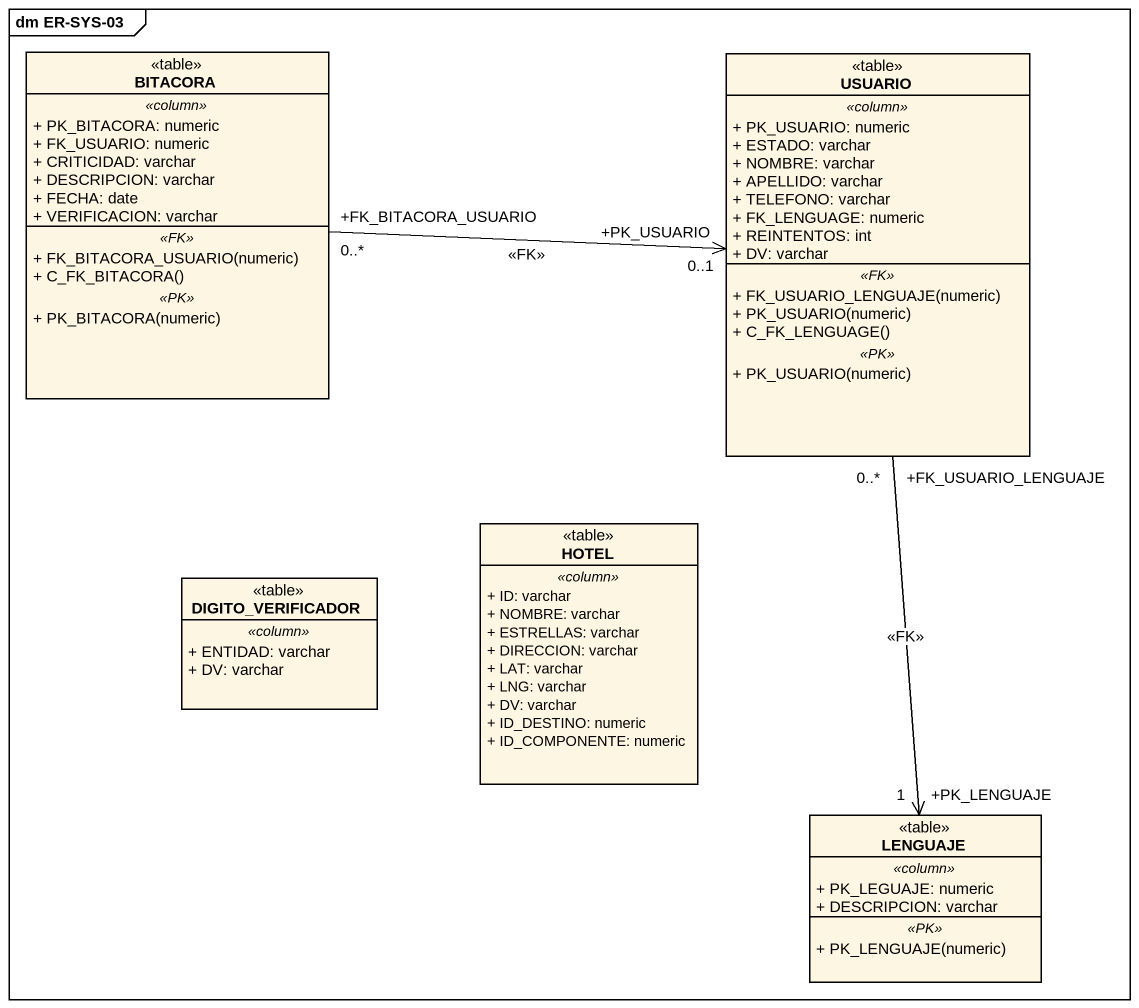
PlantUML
@startuml
mainframe dm ER-SYS-03
hide circle
hide empty members
skinparam classAttributeIconSize 0
class BITACORA <<table>> {
  .. <<column>> ..
  + PK_BITACORA: numeric
  + FK_USUARIO: numeric
  + CRITICIDAD: varchar
  + DESCRIPCION: varchar
  + FECHA: date
  + VERIFICACION: varchar
  .. <<FK>> ..
  + FK_BITACORA_USUARIO(numeric)
  + C_FK_BITACORA()
  .. <<PK>> ..
  + PK_BITACORA(numeric)
}
class USUARIO <<table>> {
  .. <<column>> ..
  + PK_USUARIO: numeric
  + ESTADO: varchar
  + NOMBRE: varchar
  + APELLIDO: varchar
  + TELEFONO: varchar
  + FK_LENGUAGE: numeric
  + REINTENTOS: int
  + DV: varchar
  .. <<FK>> ..
  + FK_USUARIO_LENGUAJE(numeric)
  + PK_USUARIO(numeric)
  + C_FK_LENGUAGE()
  .. <<PK>> ..
  + PK_USUARIO(numeric)
}
class HOTEL <<table>> {
  .. <<column>> ..
  + ID: varchar
  + NOMBRE: varchar
  + ESTRELLAS: varchar
  + DIRECCION: varchar
  + LAT: varchar
  + LNG: varchar
  + DV: varchar
  + ID_DESTINO: numeric
  + ID_COMPONENTE: numeric
}
class DIGITO_VERIFICADOR <<table>> {
  .. <<column>> ..
  + ENTIDAD: varchar
  + DV: varchar
}
class LENGUAJE <<table>> {
  .. <<column>> ..
  + PK_LEGUAJE: numeric
  + DESCRIPCION: varchar
  .. <<PK>> ..
  + PK_LENGUAJE(numeric)
}
BITACORA "+FK_BITACORA_USUARIO\n0..*" -right-> "+PK_USUARIO\n0..1" USUARIO : <<FK>>
USUARIO "+FK_USUARIO_LENGUAJE\n0..*" --> "+PK_LENGUAJE\n1" LENGUAJE : <<FK>>
@enduml
